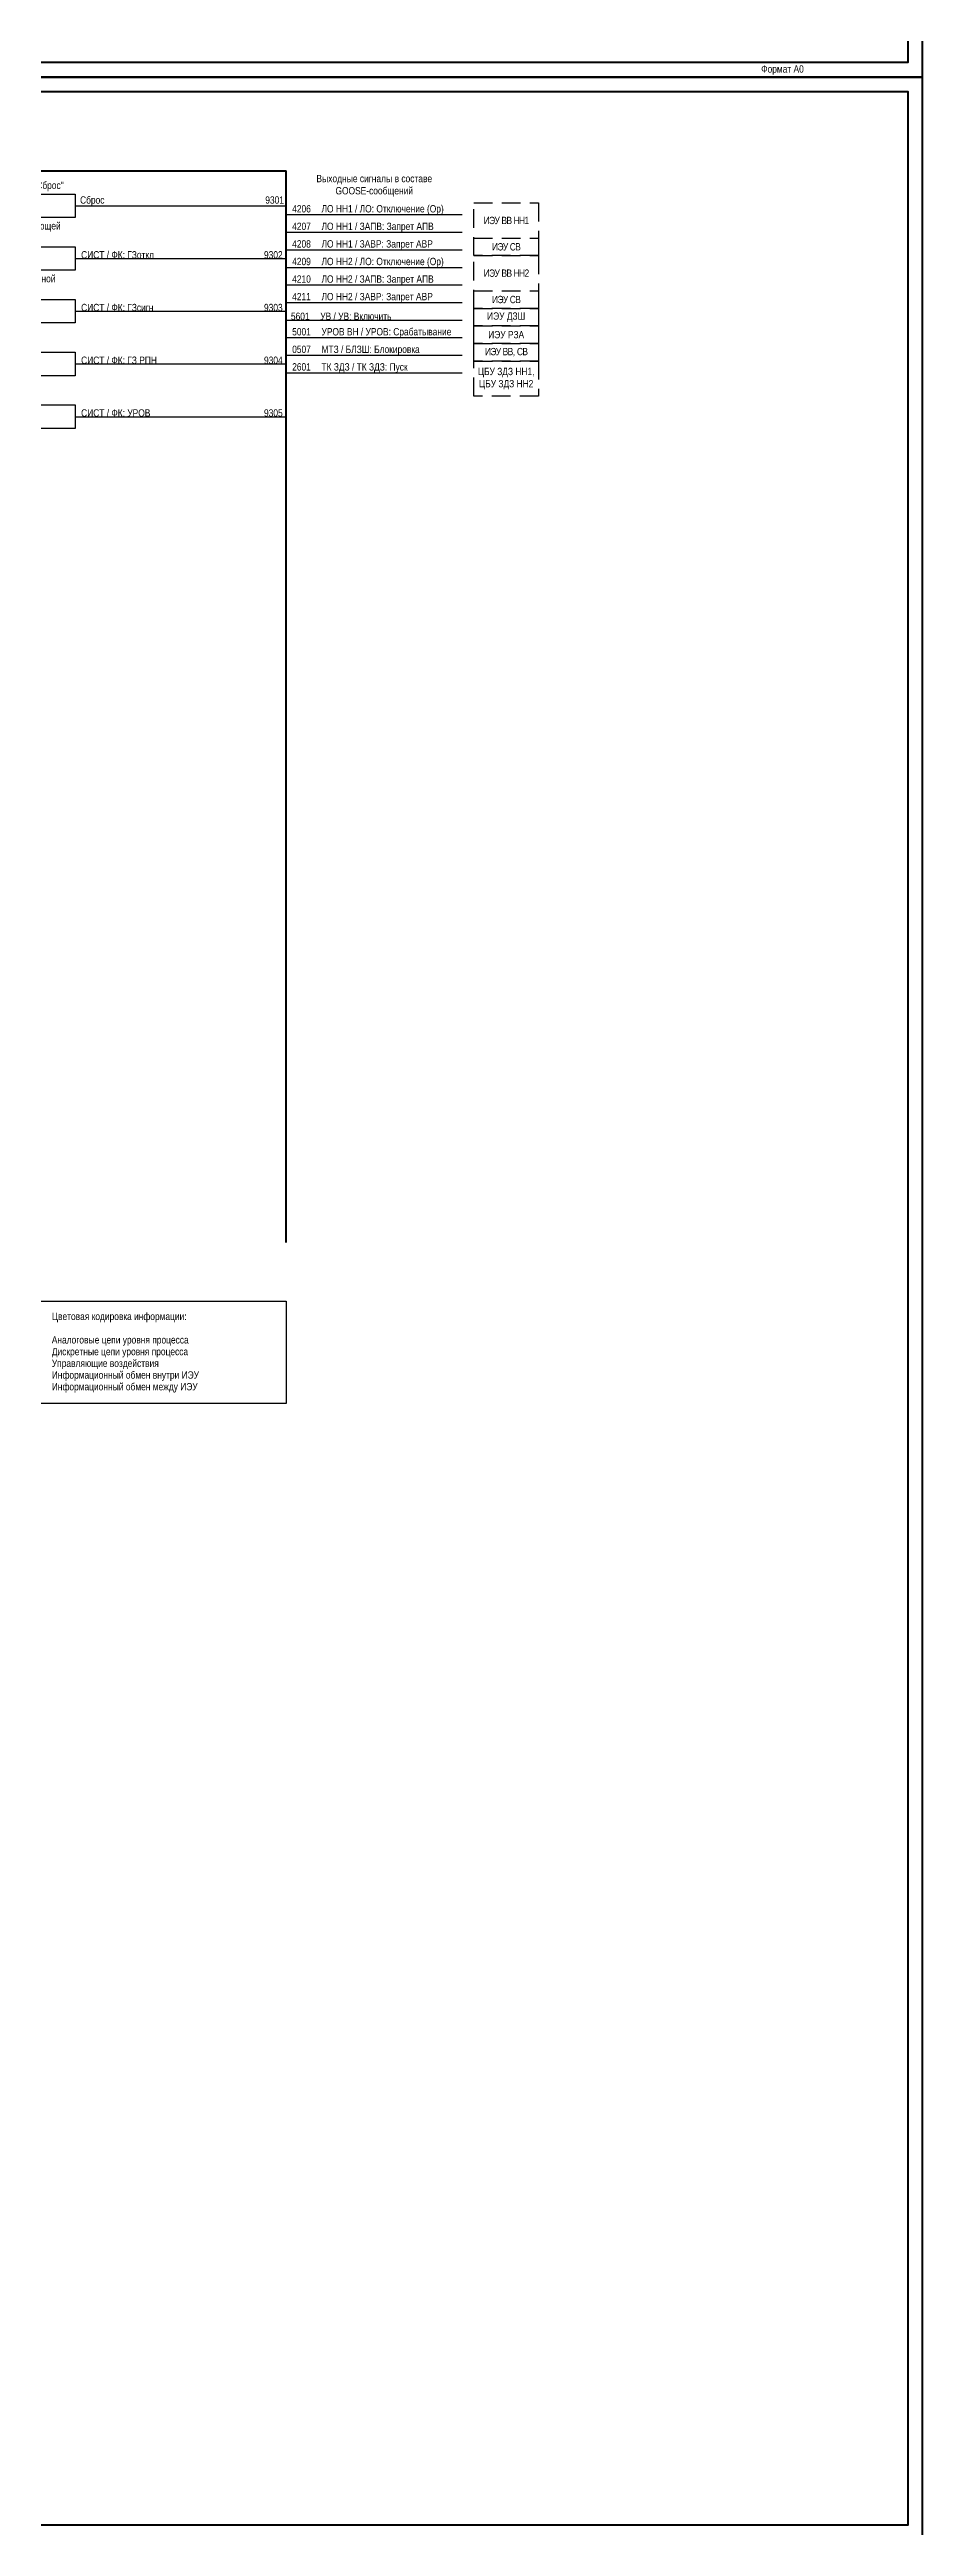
# Model space of a CAD drawing. Header units: millimetres. Extents: x 2179 to 12176, y -20554 to -12004.
# Drawn here: x 11581 to 11879, y -17779 to -16934 of the extents above; entities that cross this region are included whole.
import ezdxf
from ezdxf.enums import TextEntityAlignment as Align

# ---------------------------------------------------------------- set-up
doc = ezdxf.new("R2010")
doc.units = ezdxf.units.MM
doc.linetypes.add('штриховая2', pattern=[9.525, 6.35, -3.175])
for name, color, linetype, lineweight in [('GOOSE', 224, 'Continuous', 30), ('MMS', 190, 'Continuous', 30), ('Внутренняя шина', 4, 'Continuous', 70), ('Вход-Аналоги', 5, 'Continuous', 30), ('Линии связи', 75, 'Continuous', 30), ('Основная', 7, 'Continuous', 30), ('Основная сплошная', 7, 'Continuous', 30), ('Сигналы внутр.', 13, 'Continuous', 30), ('Цепи внешние', 134, 'Continuous', 30)]:
    doc.layers.add(name, color=color, linetype=linetype, lineweight=lineweight)
doc.layers.add('Рамка внешняя', color=8, linetype='Continuous', lineweight=40, plot=False)
doc.styles.add('2.5_Gost_RD', font='ARIALN.TTF', dxfattribs={"height": 2.5})
doc.styles.add('Narrow', font='ARIALN.TTF')
doc.styles.add('Табл дан', font='ARIALN.TTF')

# ---------------------------------------------------------------- blocks, each defined once
blk = doc.blocks.new('*U15')
blk.add_lwpolyline([(0, 0), (1189, 0), (1189, 841), (0, 841)], close=True)
at = {"lineweight": 50}
blk.add_lwpolyline([(20, 836), (1184, 836), (1184, 5), (20, 5)], close=True, dxfattribs=at)
at = {"style": '2.5_Gost_RD', "flags": 8}
blk.add_attdef('ФОРМАТ', text='', height=2.5, dxfattribs=at).set_placement((1134, 4), align=Align.TOP_LEFT)

msp = doc.modelspace()

# ---------------------------------------------------------------- linework, layer by layer
at = {"layer": 'Внутренняя шина'}
for points in [[(11208, -16975), (11662, -16975)], [(11662, -17341), (11662, -16975)]]:
    msp.add_lwpolyline(points, dxfattribs=at)
at = {"layer": 'Линии связи'}
for points in [[(11590, -16987), (11662, -16987)], [(11662, -16990), (11722, -16990)], [(11662, -16996), (11722, -16996)], [(11590, -17005), (11662, -17005)], [(11662, -17002), (11722, -17002)], [(11662, -17008), (11722, -17008)], [(11662, -17014), (11722, -17014)], [(11590, -17023), (11662, -17023)], [(11662, -17020), (11722, -17020)], [(11662, -17026), (11722, -17026)], [(11662, -17032), (11722, -17032)], [(11590, -17041), (11662, -17041)], [(11662, -17038), (11722, -17038)], [(11662, -17044), (11722, -17044)], [(11590, -17059), (11662, -17059)]]:
    msp.add_lwpolyline(points, dxfattribs=at)
at = {"layer": 'Основная'}
for points in [[(11560, -16983), (11590, -16983), (11590, -16991), (11560, -16991)], [(11560, -17001), (11590, -17001), (11590, -17009), (11560, -17009)], [(11560, -17019), (11590, -17019), (11590, -17027), (11560, -17027)], [(11560, -17037), (11590, -17037), (11590, -17045), (11560, -17045)], [(11560, -17055), (11590, -17055), (11590, -17063), (11560, -17063)]]:
    msp.add_lwpolyline(points, close=True, dxfattribs=at)
at = {"layer": 'Основная сплошная', "linetype": 'штриховая2'}
for points in [[(11748, -17004), (11726, -17004), (11726, -16986), (11748, -16986)], [(11748, -17004), (11726, -17004), (11726, -16998), (11748, -16998)], [(11748, -17022), (11726, -17022), (11726, -17004), (11748, -17004)], [(11748, -17022), (11726, -17022), (11726, -17016), (11748, -17016)], [(11748, -17028), (11726, -17028), (11726, -17022), (11748, -17022)], [(11748, -17034), (11726, -17034), (11726, -17028), (11748, -17028)], [(11748, -17040), (11726, -17040), (11726, -17034), (11748, -17034)], [(11748, -17052), (11726, -17052), (11726, -17040), (11748, -17040)]]:
    msp.add_lwpolyline(points, close=True, dxfattribs=at)
at = {"layer": 'Основная сплошная', "ltscale": 0.3}
msp.add_lwpolyline([(11574, -17361), (11662, -17361), (11662, -17396), (11574, -17396)], close=True, dxfattribs=at)

# ---------------------------------------------------------------- block references
at = {"layer": 'Рамка внешняя'}
msp.add_blockref('*U15', (10690, -16943), dxfattribs=at).add_auto_attribs({'ФОРМАТ': 'Формат А0'})
msp.add_blockref('*U15', (10690, -17784), dxfattribs=at)

# ---------------------------------------------------------------- texts
at = {"layer": 'GOOSE', "char_height": 2.5, "style": 'Табл дан'}
for s, insert, width, attachment_point in [('4206^IЛО НН1 / ЛО: Отключение (Op)', (11664, -16990), 58, 7), ('4207^IЛО НН1 / ЗАПВ: Запрет АПВ', (11664, -16996), 58, 7), ('4208^IЛО НН1 / ЗАВР: Запрет АВР', (11664, -17002), 58, 7), ('4209^IЛО НН2 / ЛО: Отключение (Op)', (11664, -17008), 58, 7), ('4210^IЛО НН2 / ЗАПВ: Запрет АПВ', (11664, -17014), 58, 7), ('4211^IЛО НН2 / ЗАВР: Запрет АВР', (11664, -17020), 58, 7), ('5601^IУВ / УВ: Включить', (11663.57, -17026), 64.43, 7), ('5001^IУРОВ ВН / УРОВ: Срабатывание', (11664, -17032), 58, 7), ('0507^IМТЗ / БЛЗШ: Блокировка', (11664, -17038), 58, 7), ('2601^I{\\A1;ТК ЗДЗ / ТК ЗДЗ: Пуск^I}', (11664, -17044), 58, 7), ('\\A1;Информационный обмен между ИЭУ', (11582, -17389), 72, 1)]:
    msp.add_mtext(s, dxfattribs=dict(at, insert=insert, width=width, attachment_point=attachment_point))
at = {"layer": 'MMS', "char_height": 2.5}
for s, insert, width, attachment_point, style in [('Сброс^I^I^I^I^I   ^I    9301^I', (11591.64, -16987), 70.3562, 7, 'Narrow'), ('\\pt30,40,50,60,70;СИСТ / ФК: ГЗоткл^I^I  ^I^I   9302^I', (11592, -17005.01), 70, 7, 'Narrow'), ('СИСТ / ФК: ГЗсигн^I^I  ^I^I   9303^I', (11592, -17023.01), 70, 7, 'Narrow'), ('СИСТ / ФК: ГЗ РПН^I^I   ^I^I   9304^I', (11592, -17041.01), 70, 7, 'Narrow'), ('СИСТ / ФК: УРОВ^I^I^I^I   9305', (11592, -17059.01), 70, 7, 'Narrow'), ('\\A1;Управляющие воздействия', (11582, -17381), 72, 1, 'Табл дан')]:
    msp.add_mtext(s, dxfattribs=dict(at, insert=insert, width=width, attachment_point=attachment_point, style=style))
at = {"layer": 'Вход-Аналоги', "insert": (11582, -17373), "char_height": 2.5, "width": 72, "attachment_point": 1, "style": 'Табл дан'}
msp.add_mtext('\\A1;Аналоговые цепи уровня процесса', dxfattribs=at)
at = {"layer": 'Основная', "char_height": 2.5}
for s, insert, width, attachment_point, style in [('\\pt55;Выходные сигналы в составе GOOSE-сообщений', (11692, -16983.81), 60, 8, 'Narrow'), ('Клавиша "Сброс"', (11574.5, -16982), 29, 8, 'Narrow'), ('Режим работы отключающей ступени ГЗ', (11565.44, -17000), 45, 8, 'Narrow'), ('Режим работы сигнальной ступени ГЗ', (11565.44, -17018), 45, 8, 'Narrow'), ('\\A1;Цветовая кодировка информации:', (11582, -17365), 132, 1, 'Табл дан')]:
    msp.add_mtext(s, dxfattribs=dict(at, insert=insert, width=width, attachment_point=attachment_point, style=style))
at = {"layer": 'Основная сплошная', "char_height": 2.5, "width": 22, "attachment_point": 5, "style": 'Narrow'}
for s, insert in [('\\pt55;{\\T0.9;ИЭУ ВВ НН1}', (11737, -16992)), ('\\pt55;{\\T0.9;ИЭУ СВ}', (11737, -17001)), ('\\pt55;{\\T0.9;ИЭУ ВВ НН2}', (11737, -17010)), ('\\pt55;{\\T0.9;ИЭУ СВ}', (11737, -17019)), ('\\pt55;ИЭУ ДЗШ', (11737, -17025)), ('\\pt55;{\\T0.9;ИЭУ ВВ, СВ}', (11737, -17037)), ('\\pt55;ИЭУ РЗА', (11737, -17031)), ('\\pt55;ЦБУ ЗДЗ НН1, ЦБУ ЗДЗ НН2', (11737, -17046))]:
    msp.add_mtext(s, dxfattribs=dict(at, insert=insert))
at = {"layer": 'Сигналы внутр.', "insert": (11582, -17385), "char_height": 2.5, "width": 72, "attachment_point": 1, "style": 'Табл дан'}
msp.add_mtext('\\A1;Информационный обмен внутри ИЭУ', dxfattribs=at)
at = {"layer": 'Цепи внешние', "insert": (11582, -17377), "char_height": 2.5, "width": 78, "attachment_point": 1, "style": 'Табл дан'}
msp.add_mtext('\\A1;Дискретные цепи уровня процесса', dxfattribs=at)

doc.saveas('drawing.dxf')
